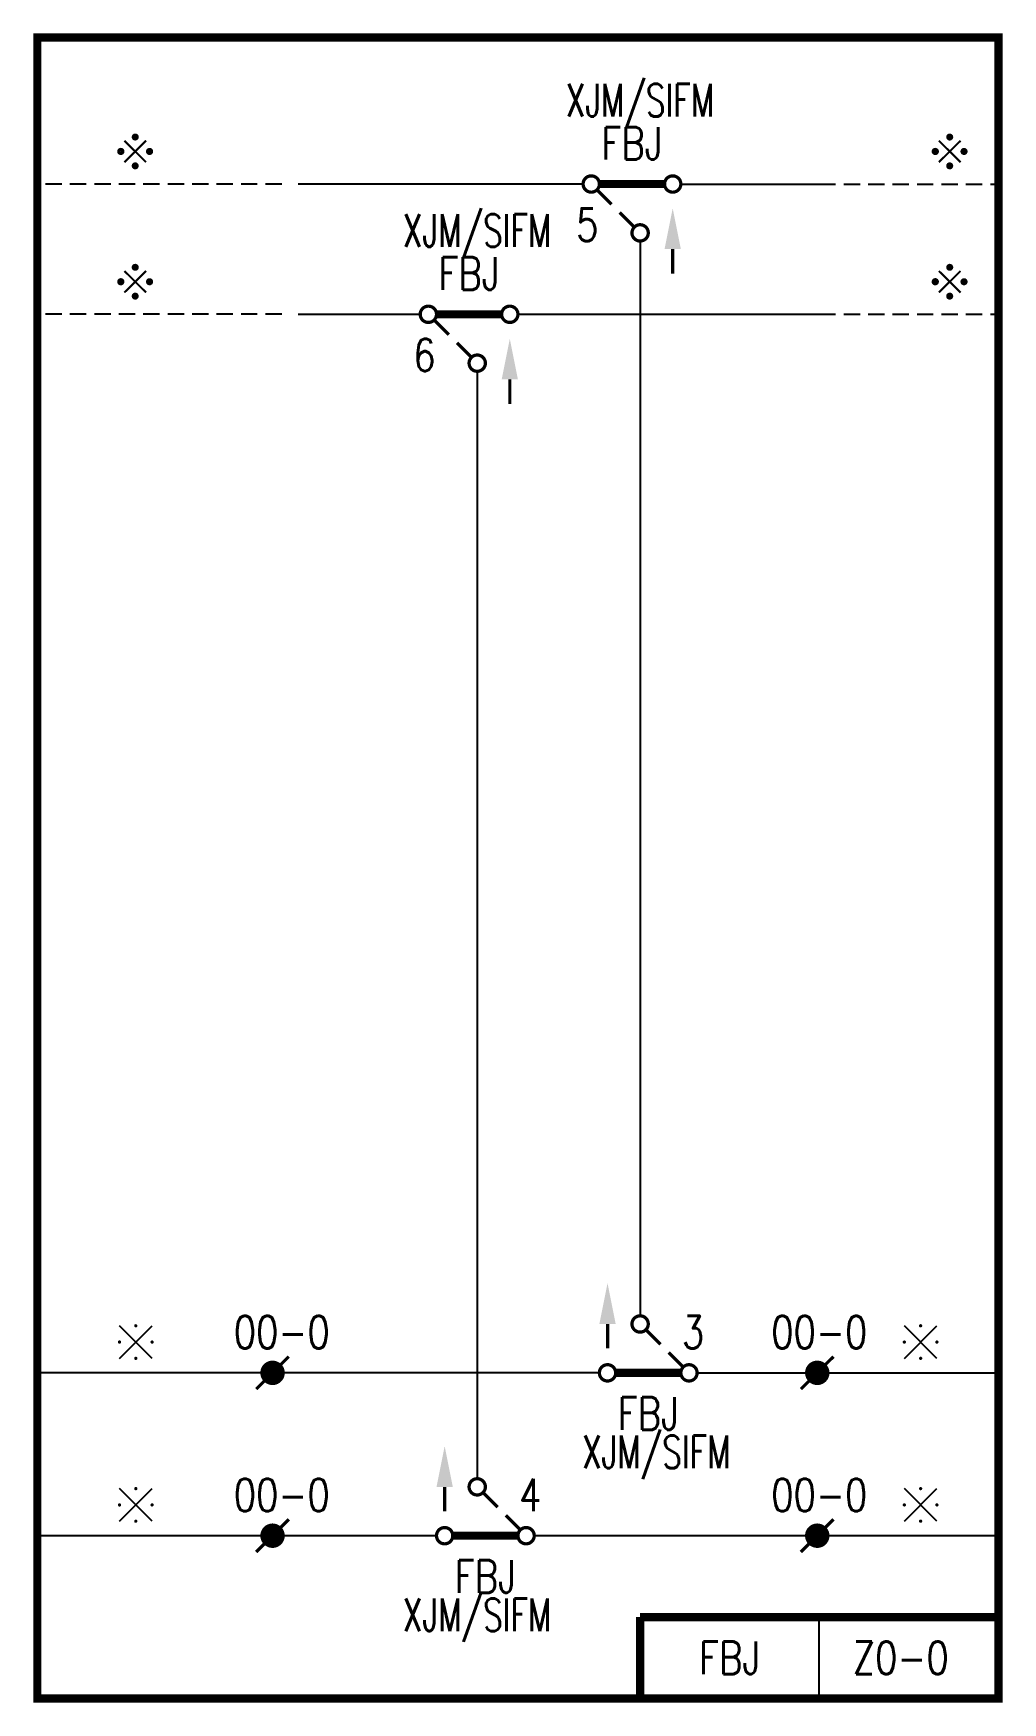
# Model space of a CAD drawing. Header units: millimetres. Extents: x 0 to 59, y -46 to 56.
import ezdxf
from ezdxf.enums import TextEntityAlignment as Align

# ---------------------------------------------------------------- set-up
doc = ezdxf.new("R2010")
doc.units = ezdxf.units.MM
doc.linetypes.add('DASHEDX2', pattern=[1.5, 1, -0.5])
doc.styles.get("Standard").update_dxf_attribs({"font": 'txt.shx', "bigfont": 'hztxt.shx'})

# ---------------------------------------------------------------- blocks, each defined once
blk = doc.blocks.new('conti_2')
for points in [[(0.05, 1, 0.1, 0.1, 1), (-0.05, 1, 0.1, 0.1, 1)], [(-0.95, 0, 0.1, 0.1, 1), (-1.05, 0, 0.1, 0.1, 1)], [(1.05, 0, 0.1, 0.1, 1), (0.95, 0, 0.1, 0.1, 1)], [(0.05, -1, 0.1, 0.1, 1), (-0.05, -1, 0.1, 0.1, 1)]]:
    blk.add_lwpolyline(points, format="xyseb", close=True)
for points in [[(-1, -1), (1, 1)], [(1, -1), (-1, 1)]]:
    blk.add_lwpolyline(points)
at = {"width": 0.7}
blk.add_attdef('1', (1.45, -0.91), '', height=2, dxfattribs=at)

msp = doc.modelspace()

# ---------------------------------------------------------------- linework, layer by layer
at = {"color": 7}
for p, q in [((33.5, 47), (16, 47)), ((37, 43.5), (37, -22.5)), ((16, 39), (23.5, 39)), ((27, 35.5), (27, -32.5)), ((34.5, -26), (0, -26)), ((40.5, -26), (59, -26)), ((24.5, -36), (0, -36)), ((59, -36), (30.5, -36)), ((48, -46), (48, -41))]:
    msp.add_line(p, q, dxfattribs=at)
for points, const_width in [([(59, -44), (59, 56), (0, 56), (0, -46), (59, -46), (59, -42)], 0.5), ([(6.67, 49.66), (5.34, 48.34)], 0.125), ([(6.67, 48.34), (5.34, 49.66)], 0.125), ([(56.67, 49.66), (55.34, 48.34)], 0.125), ([(56.67, 48.34), (55.34, 49.66)], 0.125), ([(38.5, 47), (34.5, 47)], 0.5), ([(34.32, 46.68), (35.25, 45.75)], 0.2), ([(35.75, 45.25), (36.69, 44.31)], 0.2), ([(39, 43), (39, 41.5)], 0.2), ([(6.67, 41.66), (5.34, 40.34)], 0.125), ([(6.67, 40.34), (5.34, 41.66)], 0.125), ([(56.67, 41.66), (55.34, 40.34)], 0.125), ([(56.67, 40.34), (55.34, 41.66)], 0.125), ([(28.5, 39), (24.5, 39)], 0.5), ([(24.32, 38.68), (25.25, 37.75)], 0.2), ([(25.75, 37.25), (26.69, 36.31)], 0.2), ([(29, 35), (29, 33.5)], 0.2), ([(35, -23), (35, -24.5)], 0.2), ([(38.25, -24.25), (37.31, -23.31)], 0.2), ([(13.43, -27), (15.43, -25)], 0.2), ([(39.68, -25.68), (38.75, -24.75)], 0.2), ([(46.87, -27), (48.87, -25)], 0.2), ([(35.5, -26), (39.5, -26)], 0.5), ([(25, -33), (25, -34.5)], 0.2), ([(28.25, -34.25), (27.31, -33.31)], 0.2), ([(29.68, -35.68), (28.75, -34.75)], 0.2), ([(13.43, -37), (15.43, -35)], 0.2), ([(25.5, -36), (29.5, -36)], 0.5), ([(46.87, -37), (48.87, -35)], 0.2), ([(37, -41), (37, -46), (59, -46)], 0.5), ([(37, -41), (59, -41), (59, -46)], 0.5)]:
    msp.add_lwpolyline(points, dxfattribs=dict(at, const_width=const_width))
for points, const_width in [([(5.2, 48.92, -1), (5.04, 49.08, -1)], 0.219), ([(6.08, 49.81, -1), (5.93, 49.96, -1)], 0.219), ([(6.96, 48.92, -1), (6.81, 49.08, -1)], 0.219), ([(55.2, 48.92, -1), (55.04, 49.08, -1)], 0.219), ([(56.08, 49.81, -1), (55.93, 49.96, -1)], 0.219), ([(56.96, 48.92, -1), (56.81, 49.08, -1)], 0.219), ([(6.08, 48.04, -1), (5.93, 48.19, -1)], 0.219), ([(56.08, 48.04, -1), (55.93, 48.19, -1)], 0.219), ([(6.08, 41.81, -1), (5.93, 41.96, -1)], 0.219), ([(56.08, 41.81, -1), (55.93, 41.96, -1)], 0.219), ([(5.2, 40.92, -1), (5.04, 41.08, -1)], 0.219), ([(6.96, 40.92, -1), (6.81, 41.08, -1)], 0.219), ([(55.2, 40.92, -1), (55.04, 41.08, -1)], 0.219), ([(56.96, 40.92, -1), (56.81, 41.08, -1)], 0.219), ([(6.08, 40.04, -1), (5.93, 40.19, -1)], 0.219), ([(56.08, 40.04, -1), (55.93, 40.19, -1)], 0.219), ([(14.06, -26, 1), (14.81, -26, 1)], 0.75), ([(47.5, -26, 1), (48.25, -26, 1)], 0.75), ([(14.06, -36, 1), (14.81, -36, 1)], 0.75), ([(47.5, -36, 1), (48.25, -36, 1)], 0.75)]:
    msp.add_lwpolyline(points, format="xyb", close=True, dxfattribs=dict(at, const_width=const_width))
at = {"color": 7, "const_width": 0.2}
for points in [[(34, 46.5, 1), (34, 47.5, 1), (34, 46.5)], [(39, 46.5, 1), (39, 47.5, 1), (39, 46.5)], [(37, 43.5, 1), (37, 44.5, 1), (37, 43.5)], [(24, 38.5, 1), (24, 39.5, 1), (24, 38.5)], [(29, 38.5, 1), (29, 39.5, 1), (29, 38.5)], [(27, 35.5, 1), (27, 36.5, 1), (27, 35.5)], [(37, -22.5, 1), (37, -23.5, 1), (37, -22.5)], [(35, -25.5, 1), (35, -26.5, 1), (35, -25.5)], [(40, -25.5, 1), (40, -26.5, 1), (40, -25.5)], [(27, -32.5, 1), (27, -33.5, 1), (27, -32.5)], [(25, -35.5, 1), (25, -36.5, 1), (25, -35.5)], [(30, -35.5, 1), (30, -36.5, 1), (30, -35.5)]]:
    msp.add_lwpolyline(points, format="xyb", dxfattribs=at)
at = {"color": 7, "linetype": 'DASHEDX2'}
for points in [[(15, 47), (0, 47)], [(48, 47), (59, 47)], [(15, 39), (0, 39)], [(48, 39), (59, 39)]]:
    msp.add_lwpolyline(points, dxfattribs=at)
at = {"color": 7}
for points in [[(39.5, 47), (48, 47)], [(29.5, 39), (48, 39)]]:
    msp.add_lwpolyline(points, dxfattribs=at)
for points in [[(39.5, 43), (38.5, 43), (39, 45.5)], [(29.5, 35), (28.5, 35), (29, 37.5)], [(35.5, -23), (34.5, -23), (35, -20.5)], [(25.5, -33), (24.5, -33), (25, -30.5)]]:
    msp.add_solid(points, dxfattribs=at)

# ---------------------------------------------------------------- block references
at = {"color": 3}
for p in [(6.04, -24.11), (54.22, -24.11), (6.04, -34.11), (54.22, -34.11)]:
    msp.add_blockref('conti_2', p, dxfattribs=at)

# ---------------------------------------------------------------- texts
at = {"color": 3, "width": 0.7}
for p in [(37, 52), (27, 44), (38, -31), (27, -41)]:
    msp.add_text('XJM/SIFM', height=2, dxfattribs=at).set_placement(p, align=Align.MIDDLE)
at = {"color": 7, "width": 0.8}
for p in [(36.5, 48.5), (26.5, 40.5), (37.5, -29.5), (27.5, -39.5)]:
    msp.add_text('FBJ', height=2, dxfattribs=at).set_placement(p, align=Align.CENTER)
for s, p in [('5', (33.07, 43.5)), ('6', (23.07, 35.5))]:
    msp.add_text(s, height=2, dxfattribs=at).set_placement(p)
at = {"color": 3, "width": 0.8}
for p in [(15, -24.5), (48, -24.5), (15, -34.5), (48, -34.5)]:
    msp.add_text('00-0', height=2, dxfattribs=at).set_placement(p, align=Align.CENTER)
at = {"color": 7, "width": 0.8}
for s, p in [('3', (40.94, -24.5)), ('4', (30.94, -34.5))]:
    msp.add_text(s, height=2, dxfattribs=at).set_placement(p, align=Align.RIGHT)
msp.add_text('FBJ', height=2, dxfattribs=at).set_placement((42.5, -43.5), align=Align.MIDDLE)
at = {"color": 5, "width": 0.8}
msp.add_text('Z0-0', height=2, dxfattribs=at).set_placement((53, -43.5), align=Align.MIDDLE)

doc.saveas('drawing.dxf')
